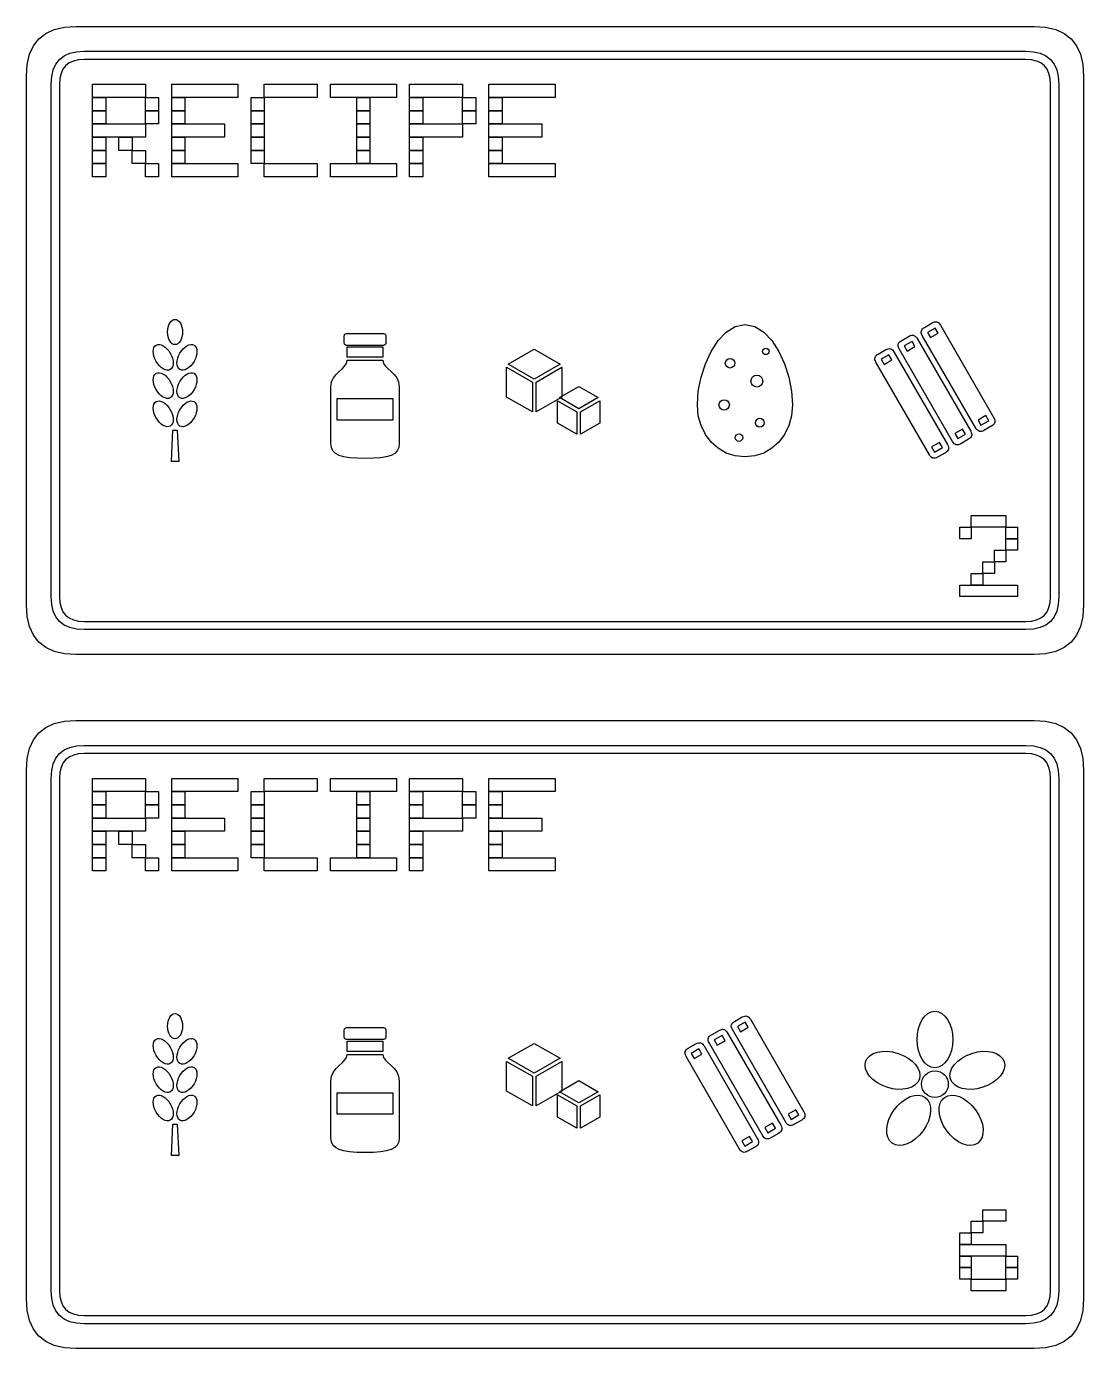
# Model space of a CAD drawing. Extents: x 4 to 296, y 4 to 595.
# Drawn here: x 72 to 136, y 231 to 311 of the extents above; entities that cross this region are included whole.
import ezdxf

# ---------------------------------------------------------------- set-up
doc = ezdxf.new("R2010")
doc.units = 0
doc.layers.add('CUT', color=1, linetype='CONTINUOUS')
doc.layers.add('RASTER', color=7, linetype='CONTINUOUS')

msp = doc.modelspace()

# ---------------------------------------------------------------- linework, layer by layer
at = {"layer": 'CUT'}
for points in [[(72, 308), (72.047, 308.703), (72.188, 309.313), (72.422, 309.828), (72.75, 310.25), (73.172, 310.578), (73.688, 310.813), (74.297, 310.953), (75, 311), (133, 311), (133.703, 310.953), (134.313, 310.813), (134.828, 310.578), (135.25, 310.25), (135.578, 309.828), (135.813, 309.313), (135.953, 308.703), (136, 308), (136, 276), (135.953, 275.297), (135.813, 274.688), (135.578, 274.172), (135.25, 273.75), (134.828, 273.422), (134.313, 273.188), (133.703, 273.047), (133, 273), (75, 273), (74.297, 273.047), (73.688, 273.188), (73.172, 273.422), (72.75, 273.75), (72.422, 274.172), (72.188, 274.688), (72.047, 275.297), (72, 276)], [(72, 266), (72.047, 266.703), (72.188, 267.313), (72.422, 267.828), (72.75, 268.25), (73.172, 268.578), (73.688, 268.813), (74.297, 268.953), (75, 269), (133, 269), (133.703, 268.953), (134.313, 268.813), (134.828, 268.578), (135.25, 268.25), (135.578, 267.828), (135.813, 267.313), (135.953, 266.703), (136, 266), (136, 234), (135.953, 233.297), (135.813, 232.688), (135.578, 232.172), (135.25, 231.75), (134.828, 231.422), (134.313, 231.188), (133.703, 231.047), (133, 231), (75, 231), (74.297, 231.047), (73.688, 231.188), (73.172, 231.422), (72.75, 231.75), (72.422, 232.172), (72.188, 232.688), (72.047, 233.297), (72, 234)]]:
    msp.add_lwpolyline(points, close=True, dxfattribs=at)
at = {"layer": 'RASTER'}
for points in [[(73.5, 307.5), (73.531, 307.969), (73.625, 308.375), (73.781, 308.719), (74, 309), (74.281, 309.219), (74.625, 309.375), (75.031, 309.469), (75.5, 309.5), (132.5, 309.5), (132.969, 309.469), (133.375, 309.375), (133.719, 309.219), (134, 309), (134.219, 308.719), (134.375, 308.375), (134.469, 307.969), (134.5, 307.5), (134.5, 276.5), (134.469, 276.031), (134.375, 275.625), (134.219, 275.281), (134, 275), (133.719, 274.781), (133.375, 274.625), (132.969, 274.531), (132.5, 274.5), (75.5, 274.5), (75.031, 274.531), (74.625, 274.625), (74.281, 274.781), (74, 275), (73.781, 275.281), (73.625, 275.625), (73.531, 276.031), (73.5, 276.5)], [(74, 307.5), (74, 276.5), (74.023, 276.148), (74.094, 275.844), (74.211, 275.586), (74.375, 275.375), (74.586, 275.211), (74.844, 275.094), (75.148, 275.023), (75.5, 275), (132.5, 275), (132.852, 275.023), (133.156, 275.094), (133.414, 275.211), (133.625, 275.375), (133.789, 275.586), (133.906, 275.844), (133.977, 276.148), (134, 276.5), (134, 307.5), (133.977, 307.852), (133.906, 308.156), (133.789, 308.414), (133.625, 308.625), (133.414, 308.789), (133.156, 308.906), (132.852, 308.977), (132.5, 309), (75.5, 309), (75.148, 308.977), (74.844, 308.906), (74.586, 308.789), (74.375, 308.625), (74.211, 308.414), (74.094, 308.156), (74.023, 307.852), (74, 307.5)], [(76, 307.5), (79.2, 307.5), (79.2, 306.7), (76, 306.7)], [(80.8, 307.5), (84.8, 307.5), (84.8, 306.7), (80.8, 306.7)], [(86.4, 307.5), (89.6, 307.5), (89.6, 306.7), (86.4, 306.7)], [(90.4, 307.5), (94.4, 307.5), (94.4, 306.7), (90.4, 306.7)], [(95.2, 307.5), (98.4, 307.5), (98.4, 306.7), (95.2, 306.7)], [(100, 307.5), (104, 307.5), (104, 306.7), (100, 306.7)], [(76, 306.7), (76.8, 306.7), (76.8, 305.9), (76, 305.9)], [(79.2, 306.7), (80, 306.7), (80, 305.9), (79.2, 305.9)], [(80.8, 306.7), (81.6, 306.7), (81.6, 305.9), (80.8, 305.9)], [(85.6, 306.7), (86.4, 306.7), (86.4, 305.9), (85.6, 305.9)], [(92, 306.7), (92.8, 306.7), (92.8, 305.9), (92, 305.9)], [(95.2, 306.7), (96, 306.7), (96, 305.9), (95.2, 305.9)], [(98.4, 306.7), (99.2, 306.7), (99.2, 305.9), (98.4, 305.9)], [(100, 306.7), (100.8, 306.7), (100.8, 305.9), (100, 305.9)], [(76, 305.9), (76.8, 305.9), (76.8, 305.1), (76, 305.1)], [(79.2, 305.9), (80, 305.9), (80, 305.1), (79.2, 305.1)], [(80.8, 305.9), (81.6, 305.9), (81.6, 305.1), (80.8, 305.1)], [(85.6, 305.9), (86.4, 305.9), (86.4, 305.1), (85.6, 305.1)], [(92, 305.9), (92.8, 305.9), (92.8, 305.1), (92, 305.1)], [(95.2, 305.9), (96, 305.9), (96, 305.1), (95.2, 305.1)], [(98.4, 305.9), (99.2, 305.9), (99.2, 305.1), (98.4, 305.1)], [(100, 305.9), (100.8, 305.9), (100.8, 305.1), (100, 305.1)], [(76, 305.1), (79.2, 305.1), (79.2, 304.3), (76, 304.3)], [(80.8, 305.1), (84, 305.1), (84, 304.3), (80.8, 304.3)], [(85.6, 305.1), (86.4, 305.1), (86.4, 304.3), (85.6, 304.3)], [(92, 305.1), (92.8, 305.1), (92.8, 304.3), (92, 304.3)], [(95.2, 305.1), (98.4, 305.1), (98.4, 304.3), (95.2, 304.3)], [(100, 305.1), (103.2, 305.1), (103.2, 304.3), (100, 304.3)], [(76, 304.3), (76.8, 304.3), (76.8, 303.5), (76, 303.5)], [(77.6, 304.3), (78.4, 304.3), (78.4, 303.5), (77.6, 303.5)], [(80.8, 304.3), (81.6, 304.3), (81.6, 303.5), (80.8, 303.5)], [(85.6, 304.3), (86.4, 304.3), (86.4, 303.5), (85.6, 303.5)], [(92, 304.3), (92.8, 304.3), (92.8, 303.5), (92, 303.5)], [(95.2, 304.3), (96, 304.3), (96, 303.5), (95.2, 303.5)], [(100, 304.3), (100.8, 304.3), (100.8, 303.5), (100, 303.5)], [(76, 303.5), (76.8, 303.5), (76.8, 302.7), (76, 302.7)], [(78.4, 303.5), (79.2, 303.5), (79.2, 302.7), (78.4, 302.7)], [(80.8, 303.5), (81.6, 303.5), (81.6, 302.7), (80.8, 302.7)], [(85.6, 303.5), (86.4, 303.5), (86.4, 302.7), (85.6, 302.7)], [(92, 303.5), (92.8, 303.5), (92.8, 302.7), (92, 302.7)], [(95.2, 303.5), (96, 303.5), (96, 302.7), (95.2, 302.7)], [(100, 303.5), (100.8, 303.5), (100.8, 302.7), (100, 302.7)], [(76, 302.7), (76.8, 302.7), (76.8, 301.9), (76, 301.9)], [(79.2, 302.7), (80, 302.7), (80, 301.9), (79.2, 301.9)], [(80.8, 302.7), (84.8, 302.7), (84.8, 301.9), (80.8, 301.9)], [(86.4, 302.7), (89.6, 302.7), (89.6, 301.9), (86.4, 301.9)], [(90.4, 302.7), (94.4, 302.7), (94.4, 301.9), (90.4, 301.9)], [(95.2, 302.7), (96, 302.7), (96, 301.9), (95.2, 301.9)], [(100, 302.7), (104, 302.7), (104, 301.9), (100, 301.9)], [(81.45, 292.51), (81.441, 292.356), (81.415, 292.212), (81.373, 292.082), (81.318, 291.969), (81.252, 291.876), (81.175, 291.805), (81.091, 291.761), (81, 291.745), (80.909, 291.761), (80.825, 291.805), (80.748, 291.876), (80.682, 291.969), (80.627, 292.082), (80.585, 292.212), (80.559, 292.356), (80.55, 292.51), (80.559, 292.664), (80.585, 292.808), (80.627, 292.938), (80.682, 293.051), (80.748, 293.144), (80.825, 293.215), (80.909, 293.259), (81, 293.275), (81.091, 293.259), (81.175, 293.215), (81.252, 293.144), (81.318, 293.051), (81.373, 292.938), (81.415, 292.808), (81.441, 292.664), (81.45, 292.51)], [(115.5, 292.96), (116.089, 292.84), (116.633, 292.504), (117.123, 291.992), (117.548, 291.34), (117.896, 290.587), (118.158, 289.771), (118.323, 288.929), (118.38, 288.1), (118.323, 287.448), (118.158, 286.848), (117.896, 286.312), (117.548, 285.85), (117.123, 285.472), (116.633, 285.189), (116.089, 285.012), (115.5, 284.95), (114.911, 285.012), (114.367, 285.189), (113.877, 285.472), (113.453, 285.85), (113.104, 286.312), (112.842, 286.848), (112.677, 287.448), (112.62, 288.1), (112.677, 288.929), (112.842, 289.771), (113.104, 290.587), (113.453, 291.34), (113.877, 291.992), (114.367, 292.504), (114.911, 292.84), (115.5, 292.96)], [(126.237, 292.301), (126.2, 292.377), (126.178, 292.449), (126.172, 292.516), (126.18, 292.58), (126.204, 292.639), (126.244, 292.694), (126.299, 292.746), (126.369, 292.793), (126.837, 293.063), (126.913, 293.1), (126.984, 293.122), (127.052, 293.129), (127.116, 293.12), (127.175, 293.096), (127.23, 293.056), (127.281, 293.001), (127.329, 292.931), (130.569, 287.319), (130.606, 287.243), (130.628, 287.171), (130.634, 287.104), (130.626, 287.04), (130.601, 286.981), (130.562, 286.926), (130.507, 286.874), (130.437, 286.827), (129.969, 286.557), (129.893, 286.52), (129.821, 286.498), (129.754, 286.491), (129.69, 286.5), (129.631, 286.524), (129.576, 286.564), (129.524, 286.619), (129.477, 286.689)], [(91.24, 292.24), (91.243, 292.282), (91.251, 292.319), (91.265, 292.35), (91.285, 292.375), (91.31, 292.395), (91.341, 292.409), (91.378, 292.417), (91.42, 292.42), (93.58, 292.42), (93.622, 292.417), (93.659, 292.409), (93.69, 292.395), (93.715, 292.375), (93.735, 292.35), (93.749, 292.319), (93.757, 292.282), (93.76, 292.24), (93.76, 291.88), (93.757, 291.838), (93.749, 291.801), (93.735, 291.77), (93.715, 291.745), (93.69, 291.725), (93.659, 291.711), (93.622, 291.703), (93.58, 291.7), (91.42, 291.7), (91.378, 291.703), (91.341, 291.711), (91.31, 291.725), (91.285, 291.745), (91.265, 291.77), (91.251, 291.801), (91.243, 291.838), (91.24, 291.88)], [(124.834, 291.491), (124.797, 291.567), (124.775, 291.639), (124.769, 291.706), (124.777, 291.77), (124.802, 291.829), (124.841, 291.884), (124.896, 291.936), (124.966, 291.983), (125.434, 292.253), (125.51, 292.29), (125.581, 292.312), (125.649, 292.319), (125.713, 292.31), (125.772, 292.286), (125.827, 292.246), (125.879, 292.191), (125.926, 292.121), (129.166, 286.509), (129.203, 286.433), (129.225, 286.361), (129.231, 286.294), (129.223, 286.23), (129.198, 286.171), (129.159, 286.116), (129.104, 286.064), (129.034, 286.017), (128.566, 285.747), (128.49, 285.71), (128.419, 285.688), (128.351, 285.681), (128.287, 285.69), (128.228, 285.714), (128.173, 285.754), (128.121, 285.809), (128.074, 285.879)], [(126.549, 292.481), (126.729, 292.169), (127.197, 292.439), (127.017, 292.751), (126.549, 292.481)], [(80.709, 291.228), (80.786, 291.073), (80.841, 290.92), (80.874, 290.771), (80.885, 290.631), (80.874, 290.504), (80.841, 290.394), (80.785, 290.304), (80.708, 290.24), (80.612, 290.205), (80.507, 290.201), (80.395, 290.228), (80.279, 290.281), (80.164, 290.361), (80.051, 290.464), (79.946, 290.588), (79.851, 290.733), (79.774, 290.887), (79.719, 291.04), (79.686, 291.189), (79.675, 291.329), (79.686, 291.456), (79.719, 291.566), (79.775, 291.656), (79.853, 291.72), (79.948, 291.755), (80.053, 291.759), (80.165, 291.732), (80.281, 291.679), (80.396, 291.599), (80.509, 291.496), (80.614, 291.372), (80.709, 291.228)], [(82.149, 290.733), (82.054, 290.588), (81.949, 290.464), (81.836, 290.361), (81.721, 290.281), (81.605, 290.228), (81.493, 290.201), (81.388, 290.205), (81.293, 290.24), (81.215, 290.304), (81.159, 290.394), (81.126, 290.504), (81.115, 290.631), (81.126, 290.771), (81.159, 290.92), (81.214, 291.073), (81.291, 291.228), (81.386, 291.372), (81.491, 291.496), (81.604, 291.599), (81.719, 291.679), (81.835, 291.732), (81.947, 291.759), (82.052, 291.755), (82.148, 291.72), (82.225, 291.656), (82.281, 291.566), (82.314, 291.456), (82.325, 291.329), (82.314, 291.189), (82.281, 291.04), (82.226, 290.887), (82.149, 290.733)], [(91.42, 291.61), (93.58, 291.61), (93.58, 290.98), (91.42, 290.98)], [(102.74, 291.466), (104.306, 290.566), (102.74, 289.666), (101.174, 290.566)], [(123.431, 290.681), (123.394, 290.757), (123.372, 290.829), (123.366, 290.896), (123.374, 290.96), (123.399, 291.019), (123.438, 291.074), (123.493, 291.126), (123.563, 291.173), (124.031, 291.443), (124.107, 291.48), (124.179, 291.502), (124.246, 291.509), (124.31, 291.5), (124.369, 291.476), (124.424, 291.436), (124.476, 291.381), (124.523, 291.311), (127.763, 285.699), (127.8, 285.623), (127.822, 285.551), (127.828, 285.484), (127.82, 285.42), (127.796, 285.361), (127.756, 285.306), (127.701, 285.254), (127.631, 285.207), (127.163, 284.937), (127.087, 284.9), (127.016, 284.878), (126.948, 284.871), (126.884, 284.88), (126.825, 284.904), (126.77, 284.944), (126.719, 284.999), (126.671, 285.069)], [(125.146, 291.671), (125.326, 291.359), (125.794, 291.629), (125.614, 291.941), (125.146, 291.671)], [(91.42, 290.8), (93.58, 290.8), (93.623, 290.612), (93.735, 290.446), (93.893, 290.287), (94.075, 290.125), (94.257, 289.946), (94.415, 289.737), (94.527, 289.486), (94.57, 289.18), (94.57, 285.76), (94.54, 285.515), (94.449, 285.316), (94.295, 285.159), (94.075, 285.04), (93.788, 284.955), (93.431, 284.899), (93.002, 284.869), (92.5, 284.86), (91.998, 284.869), (91.569, 284.899), (91.212, 284.955), (90.925, 285.04), (90.705, 285.159), (90.551, 285.316), (90.46, 285.515), (90.43, 285.76), (90.43, 289.18), (90.473, 289.486), (90.585, 289.737), (90.743, 289.946), (90.925, 290.125), (91.107, 290.287), (91.265, 290.446), (91.377, 290.612), (91.42, 290.8)], [(123.743, 290.861), (123.923, 290.549), (124.391, 290.819), (124.211, 291.131), (123.743, 290.861)], [(80.709, 289.518), (80.786, 289.363), (80.841, 289.21), (80.874, 289.061), (80.885, 288.921), (80.874, 288.794), (80.841, 288.684), (80.785, 288.594), (80.708, 288.53), (80.612, 288.495), (80.507, 288.491), (80.395, 288.518), (80.279, 288.571), (80.164, 288.651), (80.051, 288.754), (79.946, 288.878), (79.851, 289.023), (79.774, 289.177), (79.719, 289.33), (79.686, 289.479), (79.675, 289.619), (79.686, 289.746), (79.719, 289.856), (79.775, 289.946), (79.853, 290.01), (79.948, 290.045), (80.053, 290.049), (80.165, 290.022), (80.281, 289.969), (80.396, 289.889), (80.509, 289.786), (80.614, 289.662), (80.709, 289.518)], [(82.149, 289.023), (82.054, 288.878), (81.949, 288.754), (81.836, 288.651), (81.721, 288.571), (81.605, 288.518), (81.493, 288.491), (81.388, 288.495), (81.293, 288.53), (81.215, 288.594), (81.159, 288.684), (81.126, 288.794), (81.115, 288.921), (81.126, 289.061), (81.159, 289.21), (81.214, 289.363), (81.291, 289.518), (81.386, 289.662), (81.491, 289.786), (81.604, 289.889), (81.719, 289.969), (81.835, 290.022), (81.947, 290.049), (82.052, 290.045), (82.148, 290.01), (82.225, 289.946), (82.281, 289.856), (82.314, 289.746), (82.325, 289.619), (82.314, 289.479), (82.281, 289.33), (82.226, 289.177), (82.149, 289.023)], [(101.064, 290.377), (102.63, 289.477), (102.63, 287.677), (101.064, 288.577)], [(102.85, 289.477), (104.416, 290.377), (104.416, 288.577), (102.85, 287.677)], [(105.44, 289.216), (106.614, 288.541), (105.44, 287.866), (104.266, 288.541)], [(80.709, 287.808), (80.786, 287.653), (80.841, 287.5), (80.874, 287.351), (80.885, 287.211), (80.874, 287.084), (80.841, 286.974), (80.785, 286.884), (80.708, 286.82), (80.612, 286.785), (80.507, 286.781), (80.395, 286.808), (80.279, 286.861), (80.164, 286.941), (80.051, 287.044), (79.946, 287.168), (79.851, 287.313), (79.774, 287.467), (79.719, 287.62), (79.686, 287.769), (79.675, 287.909), (79.686, 288.036), (79.719, 288.146), (79.775, 288.236), (79.853, 288.3), (79.948, 288.335), (80.053, 288.339), (80.165, 288.312), (80.281, 288.259), (80.396, 288.179), (80.509, 288.076), (80.614, 287.952), (80.709, 287.808)], [(82.149, 287.313), (82.054, 287.168), (81.949, 287.044), (81.836, 286.941), (81.721, 286.861), (81.605, 286.808), (81.493, 286.781), (81.388, 286.785), (81.293, 286.82), (81.215, 286.884), (81.159, 286.974), (81.126, 287.084), (81.115, 287.211), (81.126, 287.351), (81.159, 287.5), (81.214, 287.653), (81.291, 287.808), (81.386, 287.952), (81.491, 288.076), (81.604, 288.179), (81.719, 288.259), (81.835, 288.312), (81.947, 288.339), (82.052, 288.335), (82.148, 288.3), (82.225, 288.236), (82.281, 288.146), (82.314, 288.036), (82.325, 287.909), (82.314, 287.769), (82.281, 287.62), (82.226, 287.467), (82.149, 287.313)], [(90.79, 288.46), (90.79, 287.2), (94.21, 287.2), (94.21, 288.46), (90.79, 288.46)], [(104.156, 288.352), (105.33, 287.677), (105.33, 286.327), (104.156, 287.002)], [(105.55, 287.677), (106.724, 288.352), (106.724, 287.002), (105.55, 286.327)], [(129.609, 287.181), (129.789, 286.869), (130.257, 287.139), (130.077, 287.451), (129.609, 287.181)], [(80.865, 286.57), (81.135, 286.57), (81.225, 284.68), (80.775, 284.68)], [(128.206, 286.371), (128.386, 286.059), (128.854, 286.329), (128.674, 286.641), (128.206, 286.371)], [(126.803, 285.561), (126.983, 285.249), (127.451, 285.519), (127.271, 285.831), (126.803, 285.561)], [(129.2, 281.4), (131.3, 281.4), (131.3, 280.7), (129.2, 280.7)], [(128.5, 280.7), (129.2, 280.7), (129.2, 280), (128.5, 280)], [(131.3, 280.7), (132, 280.7), (132, 280), (131.3, 280)], [(131.3, 280), (132, 280), (132, 279.3), (131.3, 279.3)], [(130.6, 279.3), (131.3, 279.3), (131.3, 278.6), (130.6, 278.6)], [(129.9, 278.6), (130.6, 278.6), (130.6, 277.9), (129.9, 277.9)], [(129.2, 277.9), (129.9, 277.9), (129.9, 277.2), (129.2, 277.2)], [(128.5, 277.2), (132, 277.2), (132, 276.5), (128.5, 276.5)], [(73.5, 265.5), (73.531, 265.969), (73.625, 266.375), (73.781, 266.719), (74, 267), (74.281, 267.219), (74.625, 267.375), (75.031, 267.469), (75.5, 267.5), (132.5, 267.5), (132.969, 267.469), (133.375, 267.375), (133.719, 267.219), (134, 267), (134.219, 266.719), (134.375, 266.375), (134.469, 265.969), (134.5, 265.5), (134.5, 234.5), (134.469, 234.031), (134.375, 233.625), (134.219, 233.281), (134, 233), (133.719, 232.781), (133.375, 232.625), (132.969, 232.531), (132.5, 232.5), (75.5, 232.5), (75.031, 232.531), (74.625, 232.625), (74.281, 232.781), (74, 233), (73.781, 233.281), (73.625, 233.625), (73.531, 234.031), (73.5, 234.5)], [(74, 265.5), (74, 234.5), (74.023, 234.148), (74.094, 233.844), (74.211, 233.586), (74.375, 233.375), (74.586, 233.211), (74.844, 233.094), (75.148, 233.023), (75.5, 233), (132.5, 233), (132.852, 233.023), (133.156, 233.094), (133.414, 233.211), (133.625, 233.375), (133.789, 233.586), (133.906, 233.844), (133.977, 234.148), (134, 234.5), (134, 265.5), (133.977, 265.852), (133.906, 266.156), (133.789, 266.414), (133.625, 266.625), (133.414, 266.789), (133.156, 266.906), (132.852, 266.977), (132.5, 267), (75.5, 267), (75.148, 266.977), (74.844, 266.906), (74.586, 266.789), (74.375, 266.625), (74.211, 266.414), (74.094, 266.156), (74.023, 265.852), (74, 265.5)], [(76, 265.5), (79.2, 265.5), (79.2, 264.7), (76, 264.7)], [(80.8, 265.5), (84.8, 265.5), (84.8, 264.7), (80.8, 264.7)], [(86.4, 265.5), (89.6, 265.5), (89.6, 264.7), (86.4, 264.7)], [(90.4, 265.5), (94.4, 265.5), (94.4, 264.7), (90.4, 264.7)], [(95.2, 265.5), (98.4, 265.5), (98.4, 264.7), (95.2, 264.7)], [(100, 265.5), (104, 265.5), (104, 264.7), (100, 264.7)], [(76, 264.7), (76.8, 264.7), (76.8, 263.9), (76, 263.9)], [(79.2, 264.7), (80, 264.7), (80, 263.9), (79.2, 263.9)], [(80.8, 264.7), (81.6, 264.7), (81.6, 263.9), (80.8, 263.9)], [(85.6, 264.7), (86.4, 264.7), (86.4, 263.9), (85.6, 263.9)], [(92, 264.7), (92.8, 264.7), (92.8, 263.9), (92, 263.9)], [(95.2, 264.7), (96, 264.7), (96, 263.9), (95.2, 263.9)], [(98.4, 264.7), (99.2, 264.7), (99.2, 263.9), (98.4, 263.9)], [(100, 264.7), (100.8, 264.7), (100.8, 263.9), (100, 263.9)], [(76, 263.9), (76.8, 263.9), (76.8, 263.1), (76, 263.1)], [(79.2, 263.9), (80, 263.9), (80, 263.1), (79.2, 263.1)], [(80.8, 263.9), (81.6, 263.9), (81.6, 263.1), (80.8, 263.1)], [(85.6, 263.9), (86.4, 263.9), (86.4, 263.1), (85.6, 263.1)], [(92, 263.9), (92.8, 263.9), (92.8, 263.1), (92, 263.1)], [(95.2, 263.9), (96, 263.9), (96, 263.1), (95.2, 263.1)], [(98.4, 263.9), (99.2, 263.9), (99.2, 263.1), (98.4, 263.1)], [(100, 263.9), (100.8, 263.9), (100.8, 263.1), (100, 263.1)], [(76, 263.1), (79.2, 263.1), (79.2, 262.3), (76, 262.3)], [(80.8, 263.1), (84, 263.1), (84, 262.3), (80.8, 262.3)], [(85.6, 263.1), (86.4, 263.1), (86.4, 262.3), (85.6, 262.3)], [(92, 263.1), (92.8, 263.1), (92.8, 262.3), (92, 262.3)], [(95.2, 263.1), (98.4, 263.1), (98.4, 262.3), (95.2, 262.3)], [(100, 263.1), (103.2, 263.1), (103.2, 262.3), (100, 262.3)], [(76, 262.3), (76.8, 262.3), (76.8, 261.5), (76, 261.5)], [(77.6, 262.3), (78.4, 262.3), (78.4, 261.5), (77.6, 261.5)], [(80.8, 262.3), (81.6, 262.3), (81.6, 261.5), (80.8, 261.5)], [(85.6, 262.3), (86.4, 262.3), (86.4, 261.5), (85.6, 261.5)], [(92, 262.3), (92.8, 262.3), (92.8, 261.5), (92, 261.5)], [(95.2, 262.3), (96, 262.3), (96, 261.5), (95.2, 261.5)], [(100, 262.3), (100.8, 262.3), (100.8, 261.5), (100, 261.5)], [(76, 261.5), (76.8, 261.5), (76.8, 260.7), (76, 260.7)], [(78.4, 261.5), (79.2, 261.5), (79.2, 260.7), (78.4, 260.7)], [(80.8, 261.5), (81.6, 261.5), (81.6, 260.7), (80.8, 260.7)], [(85.6, 261.5), (86.4, 261.5), (86.4, 260.7), (85.6, 260.7)], [(92, 261.5), (92.8, 261.5), (92.8, 260.7), (92, 260.7)], [(95.2, 261.5), (96, 261.5), (96, 260.7), (95.2, 260.7)], [(100, 261.5), (100.8, 261.5), (100.8, 260.7), (100, 260.7)], [(76, 260.7), (76.8, 260.7), (76.8, 259.9), (76, 259.9)], [(79.2, 260.7), (80, 260.7), (80, 259.9), (79.2, 259.9)], [(80.8, 260.7), (84.8, 260.7), (84.8, 259.9), (80.8, 259.9)], [(86.4, 260.7), (89.6, 260.7), (89.6, 259.9), (86.4, 259.9)], [(90.4, 260.7), (94.4, 260.7), (94.4, 259.9), (90.4, 259.9)], [(95.2, 260.7), (96, 260.7), (96, 259.9), (95.2, 259.9)], [(100, 260.7), (104, 260.7), (104, 259.9), (100, 259.9)], [(81.45, 250.51), (81.441, 250.356), (81.415, 250.212), (81.373, 250.082), (81.318, 249.969), (81.252, 249.876), (81.175, 249.805), (81.091, 249.761), (81, 249.745), (80.909, 249.761), (80.825, 249.805), (80.748, 249.876), (80.682, 249.969), (80.627, 250.082), (80.585, 250.212), (80.559, 250.356), (80.55, 250.51), (80.559, 250.664), (80.585, 250.808), (80.627, 250.938), (80.682, 251.051), (80.748, 251.144), (80.825, 251.215), (80.909, 251.259), (81, 251.275), (81.091, 251.259), (81.175, 251.215), (81.252, 251.144), (81.318, 251.051), (81.373, 250.938), (81.415, 250.808), (81.441, 250.664), (81.45, 250.51)], [(128.08, 249.7), (128.058, 249.355), (127.995, 249.034), (127.896, 248.744), (127.764, 248.491), (127.604, 248.282), (127.42, 248.124), (127.218, 248.025), (127, 247.99), (126.782, 248.025), (126.58, 248.124), (126.396, 248.282), (126.236, 248.491), (126.104, 248.744), (126.005, 249.034), (125.942, 249.355), (125.92, 249.7), (125.942, 250.045), (126.005, 250.366), (126.104, 250.656), (126.236, 250.909), (126.396, 251.118), (126.58, 251.276), (126.782, 251.375), (127, 251.41), (127.218, 251.375), (127.42, 251.276), (127.604, 251.118), (127.764, 250.909), (127.896, 250.656), (127.995, 250.366), (128.058, 250.045), (128.08, 249.7)], [(91.24, 250.24), (91.243, 250.282), (91.251, 250.319), (91.265, 250.35), (91.285, 250.375), (91.31, 250.395), (91.341, 250.409), (91.378, 250.417), (91.42, 250.42), (93.58, 250.42), (93.622, 250.417), (93.659, 250.409), (93.69, 250.395), (93.715, 250.375), (93.735, 250.35), (93.749, 250.319), (93.757, 250.282), (93.76, 250.24), (93.76, 249.88), (93.757, 249.838), (93.749, 249.801), (93.735, 249.77), (93.715, 249.745), (93.69, 249.725), (93.659, 249.711), (93.622, 249.703), (93.58, 249.7), (91.42, 249.7), (91.378, 249.703), (91.341, 249.711), (91.31, 249.725), (91.285, 249.745), (91.265, 249.77), (91.251, 249.801), (91.243, 249.838), (91.24, 249.88)], [(114.737, 250.301), (114.7, 250.377), (114.678, 250.449), (114.672, 250.516), (114.68, 250.58), (114.704, 250.639), (114.744, 250.694), (114.799, 250.746), (114.869, 250.793), (115.337, 251.063), (115.413, 251.1), (115.484, 251.122), (115.552, 251.129), (115.616, 251.12), (115.675, 251.096), (115.73, 251.056), (115.781, 251.001), (115.829, 250.931), (119.069, 245.319), (119.106, 245.243), (119.128, 245.171), (119.134, 245.104), (119.126, 245.04), (119.101, 244.981), (119.062, 244.926), (119.007, 244.874), (118.937, 244.827), (118.469, 244.557), (118.393, 244.52), (118.321, 244.498), (118.254, 244.491), (118.19, 244.5), (118.131, 244.524), (118.076, 244.564), (118.024, 244.619), (117.977, 244.689)], [(115.049, 250.481), (115.229, 250.169), (115.697, 250.439), (115.517, 250.751), (115.049, 250.481)], [(80.709, 249.227), (80.786, 249.073), (80.841, 248.92), (80.874, 248.771), (80.885, 248.631), (80.874, 248.504), (80.841, 248.394), (80.785, 248.304), (80.708, 248.24), (80.612, 248.205), (80.507, 248.201), (80.395, 248.228), (80.279, 248.281), (80.164, 248.361), (80.051, 248.464), (79.946, 248.588), (79.851, 248.733), (79.774, 248.887), (79.719, 249.04), (79.686, 249.189), (79.675, 249.329), (79.686, 249.456), (79.719, 249.566), (79.775, 249.656), (79.853, 249.72), (79.948, 249.755), (80.053, 249.759), (80.165, 249.732), (80.281, 249.679), (80.396, 249.599), (80.509, 249.496), (80.614, 249.372), (80.709, 249.227)], [(82.149, 248.733), (82.054, 248.588), (81.949, 248.464), (81.836, 248.361), (81.721, 248.281), (81.605, 248.228), (81.493, 248.201), (81.388, 248.205), (81.293, 248.24), (81.215, 248.304), (81.159, 248.394), (81.126, 248.504), (81.115, 248.631), (81.126, 248.771), (81.159, 248.92), (81.214, 249.073), (81.291, 249.227), (81.386, 249.372), (81.491, 249.496), (81.604, 249.599), (81.719, 249.679), (81.835, 249.732), (81.947, 249.759), (82.052, 249.755), (82.148, 249.72), (82.225, 249.656), (82.281, 249.566), (82.314, 249.456), (82.325, 249.329), (82.314, 249.189), (82.281, 249.04), (82.226, 248.887), (82.149, 248.733)], [(91.42, 249.61), (93.58, 249.61), (93.58, 248.98), (91.42, 248.98)], [(113.334, 249.491), (113.297, 249.567), (113.275, 249.639), (113.269, 249.706), (113.277, 249.77), (113.302, 249.829), (113.341, 249.884), (113.396, 249.936), (113.466, 249.983), (113.934, 250.253), (114.01, 250.29), (114.081, 250.312), (114.149, 250.319), (114.213, 250.31), (114.272, 250.286), (114.327, 250.246), (114.379, 250.191), (114.426, 250.121), (117.666, 244.509), (117.703, 244.433), (117.725, 244.361), (117.731, 244.294), (117.723, 244.23), (117.698, 244.171), (117.659, 244.116), (117.604, 244.064), (117.534, 244.017), (117.066, 243.747), (116.99, 243.71), (116.919, 243.688), (116.851, 243.681), (116.787, 243.69), (116.728, 243.714), (116.673, 243.754), (116.621, 243.809), (116.574, 243.879)], [(113.646, 249.671), (113.826, 249.359), (114.294, 249.629), (114.114, 249.941), (113.646, 249.671)], [(91.42, 248.8), (93.58, 248.8), (93.623, 248.612), (93.735, 248.446), (93.893, 248.287), (94.075, 248.125), (94.257, 247.946), (94.415, 247.737), (94.527, 247.486), (94.57, 247.18), (94.57, 243.76), (94.54, 243.515), (94.449, 243.316), (94.295, 243.159), (94.075, 243.04), (93.788, 242.955), (93.431, 242.899), (93.002, 242.869), (92.5, 242.86), (91.998, 242.869), (91.569, 242.899), (91.212, 242.955), (90.925, 243.04), (90.705, 243.159), (90.551, 243.316), (90.46, 243.515), (90.43, 243.76), (90.43, 247.18), (90.473, 247.486), (90.585, 247.737), (90.743, 247.946), (90.925, 248.125), (91.107, 248.287), (91.265, 248.446), (91.377, 248.612), (91.42, 248.8)], [(102.74, 249.466), (104.306, 248.566), (102.74, 247.666), (101.174, 248.566)], [(111.931, 248.681), (111.894, 248.757), (111.872, 248.829), (111.866, 248.896), (111.874, 248.96), (111.899, 249.019), (111.938, 249.074), (111.993, 249.126), (112.063, 249.173), (112.531, 249.443), (112.607, 249.48), (112.679, 249.502), (112.746, 249.509), (112.81, 249.5), (112.869, 249.476), (112.924, 249.436), (112.976, 249.381), (113.023, 249.311), (116.263, 243.699), (116.3, 243.623), (116.322, 243.551), (116.328, 243.484), (116.32, 243.42), (116.296, 243.361), (116.256, 243.306), (116.201, 243.254), (116.131, 243.207), (115.663, 242.937), (115.587, 242.9), (115.516, 242.878), (115.448, 242.871), (115.384, 242.88), (115.325, 242.904), (115.27, 242.944), (115.219, 242.999), (115.171, 243.069)], [(112.243, 248.861), (112.423, 248.549), (112.891, 248.819), (112.711, 249.131), (112.243, 248.861)], [(124.766, 248.861), (125.087, 248.734), (125.373, 248.575), (125.618, 248.391), (125.818, 248.187), (125.967, 247.97), (126.061, 247.747), (126.093, 247.524), (126.058, 247.306), (125.958, 247.11), (125.801, 246.948), (125.594, 246.822), (125.346, 246.734), (125.065, 246.687), (124.758, 246.682), (124.433, 246.722), (124.098, 246.807), (123.777, 246.935), (123.492, 247.094), (123.246, 247.278), (123.046, 247.482), (122.897, 247.698), (122.804, 247.921), (122.772, 248.145), (122.806, 248.363), (122.906, 248.559), (123.064, 248.721), (123.27, 248.847), (123.518, 248.934), (123.8, 248.982), (124.107, 248.986), (124.431, 248.947), (124.766, 248.861)], [(129.902, 246.807), (129.567, 246.722), (129.242, 246.682), (128.935, 246.687), (128.654, 246.734), (128.406, 246.822), (128.199, 246.948), (128.042, 247.11), (127.942, 247.306), (127.907, 247.524), (127.939, 247.747), (128.033, 247.97), (128.182, 248.187), (128.382, 248.391), (128.627, 248.575), (128.913, 248.734), (129.234, 248.861), (129.569, 248.947), (129.893, 248.986), (130.2, 248.982), (130.482, 248.934), (130.73, 248.847), (130.936, 248.721), (131.094, 248.559), (131.194, 248.363), (131.228, 248.145), (131.196, 247.921), (131.103, 247.698), (130.954, 247.482), (130.754, 247.278), (130.508, 247.094), (130.223, 246.935), (129.902, 246.807)], [(80.709, 247.517), (80.786, 247.363), (80.841, 247.21), (80.874, 247.061), (80.885, 246.921), (80.874, 246.794), (80.841, 246.684), (80.785, 246.594), (80.708, 246.53), (80.612, 246.495), (80.507, 246.491), (80.395, 246.518), (80.279, 246.571), (80.164, 246.651), (80.051, 246.754), (79.946, 246.878), (79.851, 247.023), (79.774, 247.177), (79.719, 247.33), (79.686, 247.479), (79.675, 247.619), (79.686, 247.746), (79.719, 247.856), (79.775, 247.946), (79.853, 248.01), (79.948, 248.045), (80.053, 248.049), (80.165, 248.022), (80.281, 247.969), (80.396, 247.889), (80.509, 247.786), (80.614, 247.662), (80.709, 247.517)], [(82.149, 247.023), (82.054, 246.878), (81.949, 246.754), (81.836, 246.651), (81.721, 246.571), (81.605, 246.518), (81.493, 246.491), (81.388, 246.495), (81.293, 246.53), (81.215, 246.594), (81.159, 246.684), (81.126, 246.794), (81.115, 246.921), (81.126, 247.061), (81.159, 247.21), (81.214, 247.363), (81.291, 247.517), (81.386, 247.662), (81.491, 247.786), (81.604, 247.889), (81.719, 247.969), (81.835, 248.022), (81.947, 248.049), (82.052, 248.045), (82.148, 248.01), (82.225, 247.946), (82.281, 247.856), (82.314, 247.746), (82.325, 247.619), (82.314, 247.479), (82.281, 247.33), (82.226, 247.177), (82.149, 247.023)], [(101.064, 248.377), (102.63, 247.477), (102.63, 245.677), (101.064, 246.577)], [(102.85, 247.477), (104.416, 248.377), (104.416, 246.577), (102.85, 245.677)], [(105.44, 247.216), (106.614, 246.541), (105.44, 245.866), (104.266, 246.541)], [(90.79, 246.46), (90.79, 245.2), (94.21, 245.2), (94.21, 246.46), (90.79, 246.46)], [(80.709, 245.808), (80.786, 245.653), (80.841, 245.5), (80.874, 245.351), (80.885, 245.211), (80.874, 245.084), (80.841, 244.974), (80.785, 244.884), (80.708, 244.82), (80.612, 244.785), (80.507, 244.781), (80.395, 244.808), (80.279, 244.861), (80.164, 244.941), (80.051, 245.044), (79.946, 245.168), (79.851, 245.313), (79.774, 245.467), (79.719, 245.62), (79.686, 245.769), (79.675, 245.909), (79.686, 246.036), (79.719, 246.146), (79.775, 246.236), (79.853, 246.3), (79.948, 246.335), (80.053, 246.339), (80.165, 246.312), (80.281, 246.259), (80.396, 246.179), (80.509, 246.076), (80.614, 245.952), (80.709, 245.808)], [(82.149, 245.313), (82.054, 245.168), (81.949, 245.044), (81.836, 244.941), (81.721, 244.861), (81.605, 244.808), (81.493, 244.781), (81.388, 244.785), (81.293, 244.82), (81.215, 244.884), (81.159, 244.974), (81.126, 245.084), (81.115, 245.211), (81.126, 245.351), (81.159, 245.5), (81.214, 245.653), (81.291, 245.808), (81.386, 245.952), (81.491, 246.076), (81.604, 246.179), (81.719, 246.259), (81.835, 246.312), (81.947, 246.339), (82.052, 246.335), (82.148, 246.3), (82.225, 246.236), (82.281, 246.146), (82.314, 246.036), (82.325, 245.909), (82.314, 245.769), (82.281, 245.62), (82.226, 245.467), (82.149, 245.313)], [(104.156, 246.352), (105.33, 245.677), (105.33, 244.327), (104.156, 245.002)], [(105.55, 245.677), (106.724, 246.352), (106.724, 245.002), (105.55, 244.327)], [(124.539, 245.45), (124.76, 245.716), (124.999, 245.939), (125.25, 246.116), (125.506, 246.243), (125.758, 246.318), (125.999, 246.337), (126.222, 246.299), (126.418, 246.199), (126.574, 246.043), (126.679, 245.843), (126.735, 245.608), (126.742, 245.345), (126.699, 245.063), (126.609, 244.769), (126.472, 244.473), (126.287, 244.181), (126.066, 243.915), (125.827, 243.692), (125.576, 243.516), (125.32, 243.389), (125.068, 243.314), (124.827, 243.294), (124.604, 243.332), (124.408, 243.432), (124.252, 243.588), (124.147, 243.788), (124.091, 244.023), (124.084, 244.286), (124.126, 244.569), (124.217, 244.862), (124.354, 245.159), (124.539, 245.45)], [(127.713, 244.181), (127.528, 244.473), (127.391, 244.769), (127.301, 245.063), (127.258, 245.345), (127.265, 245.608), (127.321, 245.843), (127.426, 246.043), (127.582, 246.199), (127.778, 246.299), (128.001, 246.337), (128.242, 246.318), (128.494, 246.243), (128.75, 246.116), (129.001, 245.939), (129.24, 245.716), (129.461, 245.45), (129.646, 245.159), (129.783, 244.862), (129.874, 244.569), (129.916, 244.286), (129.909, 244.023), (129.853, 243.788), (129.748, 243.588), (129.592, 243.432), (129.396, 243.332), (129.173, 243.294), (128.932, 243.314), (128.68, 243.389), (128.424, 243.516), (128.173, 243.692), (127.934, 243.915), (127.713, 244.181)], [(118.109, 245.181), (118.289, 244.869), (118.757, 245.139), (118.577, 245.451), (118.109, 245.181)], [(80.865, 244.57), (81.135, 244.57), (81.225, 242.68), (80.775, 242.68)], [(116.706, 244.371), (116.886, 244.059), (117.354, 244.329), (117.174, 244.641), (116.706, 244.371)], [(115.303, 243.561), (115.483, 243.249), (115.951, 243.519), (115.771, 243.831), (115.303, 243.561)], [(129.9, 239.4), (131.3, 239.4), (131.3, 238.7), (129.9, 238.7)], [(129.2, 238.7), (129.9, 238.7), (129.9, 238), (129.2, 238)], [(128.5, 238), (129.2, 238), (129.2, 237.3), (128.5, 237.3)], [(128.5, 237.3), (131.3, 237.3), (131.3, 236.6), (128.5, 236.6)], [(128.5, 236.6), (129.2, 236.6), (129.2, 235.9), (128.5, 235.9)], [(131.3, 236.6), (132, 236.6), (132, 235.9), (131.3, 235.9)], [(128.5, 235.9), (129.2, 235.9), (129.2, 235.2), (128.5, 235.2)], [(131.3, 235.9), (132, 235.9), (132, 235.2), (131.3, 235.2)], [(129.2, 235.2), (131.3, 235.2), (131.3, 234.5), (129.2, 234.5)]]:
    msp.add_lwpolyline(points, close=True, dxfattribs=at)
for centre, radius in [((116.76, 291.34), 0.198), ((114.6, 290.62), 0.288), ((116.22, 289.54), 0.36), ((114.24, 288.1), 0.315), ((116.4, 287.02), 0.27), ((115.14, 286.12), 0.225), ((127, 247), 0.81)]:
    msp.add_circle(centre, radius, dxfattribs=at)

doc.saveas('drawing.dxf')
